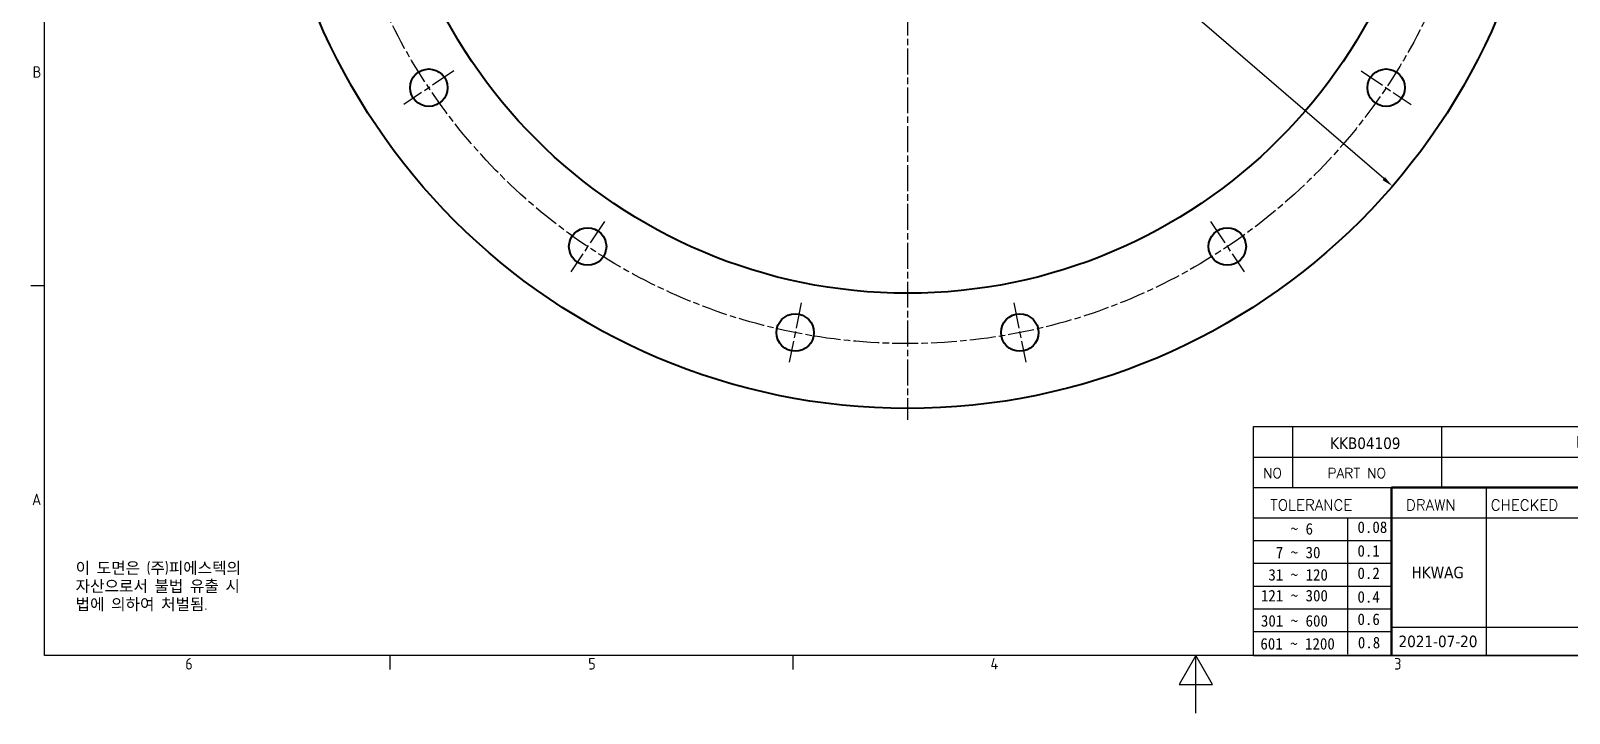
# Model space of a CAD drawing. Header units: millimetres. Extents: x 0 to 840, y 0 to 594.
# Drawn here: x 15 to 550, y 0 to 237 of the extents above; entities that cross this region are included whole.
import ezdxf
from ezdxf.enums import TextEntityAlignment as Align

# ---------------------------------------------------------------- set-up
doc = ezdxf.new("R2010")
doc.units = ezdxf.units.MM
doc.header["$LTSCALE"] = 2
doc.linetypes.add('CHAIN', pattern=[0.35429999999999995, 0.2362, -0.0295, 0.0591, -0.0295])
doc.layers.get('0').update_dxf_attribs({"color": 3, "lineweight": 25})
for name, color, linetype, lineweight in [('가시적인 것(ISO)', 3, 'Continuous', 40), ('경계(ISO)', 7, 'Continuous', 25), ('기호(ISO)', 5, 'Continuous', 25), ('제목(ISO)', 5, 'Continuous', 50), ('중심 표식(ISO)', 1, 'Continuous', 25), ('중심선(ISO)', 1, 'Continuous', 25), ('치수(ISO)', 2, 'Continuous', 25), ('해치(ISO)', 7, 'Continuous', 18)]:
    doc.layers.add(name, color=color, linetype=linetype, lineweight=lineweight)
doc.styles.add('HAN_291', font='')
doc.styles.add('HAN_370', font='', dxfattribs={"width": 2})
doc.styles.add('RC_284', font='ROMANC.shx')
doc.styles.add('RC_287', font='ROMANC.shx')
doc.styles.add('RC_292', font='ROMANC.shx')
doc.styles.add('ROMANT_294', font='romant.shx')
doc.styles.add('문자 텍스트_PSTEK_POSCO', font='isocp.shx')
doc.styles.add('치수 텍스트_PSTEK_POSCO', font='isocp.shx')
doc.styles.add('텍스트 스타일198', font='tahoma.ttf')
doc.styles.add('텍스트 스타일333', font='ROMANC.shx', dxfattribs={"width": 0.800000011920929})
doc.styles.get('HAN_291').set_extended_font_data('GulimChe')
doc.styles.get('HAN_370').set_extended_font_data('GulimChe')
doc.dimstyles.new('치수_PSTEK_POSCO', dxfattribs={"dimscale": 2, "dimtxt": 3, "dimasz": 2, "dimexe": 2, "dimexo": 2.5, "dimgap": 1, "dimtad": 1, "dimrnd": 1e-08, "dimdsep": 46, "dimtxsty": '치수 텍스트_PSTEK_POSCO', "dimcen": 0.09, "dimdle": 10, "dimclrd": 7, "dimclre": 7, "dimclrt": 2, "dimadec": 1, "dimazin": 2, "dimtfac": 1, "dimtmove": 0, "dimatfit": 3, "dimfxl": 0, "dimtolj": 1, "dimlwd": -1, "dimlwe": -1, "dimarcsym": 0})

# ---------------------------------------------------------------- blocks, each defined once
blk = doc.blocks.new('경계 Default Border')
at = {"layer": '경계(ISO)'}
for p, q in [((10, 74.25000190734863), (7.599999904632568, 74.25000190734863)), ((70, 10), (70, 7.599999904632568)), ((140, 10), (140, 7.599999904632568))]:
    blk.add_line(p, q, dxfattribs=at)
at = {"layer": '경계(ISO)', "flags": 128}
for points in [[(10, 10), (10, 287.0000076293945), (410, 287.0000076293945), (410, 10), (10, 10)], [(210, 0), (210, 10), (207.1132469177246, 5), (212.8867530822754, 5), (210, 10)]]:
    blk.add_lwpolyline(points, dxfattribs=at)
at = {"layer": '경계(ISO)', "color": 2, "char_height": 2.000000029802322, "attachment_point": 7, "style": '문자 텍스트_PSTEK_POSCO'}
for s, insert in [('B', (7.918846742126641, 110.3559296629392)), ('A', (7.809600509898342, 36.12023240455892)), ('6', (34.42969299337596, 7.580929648038)), ('5', (104.429692993376, 7.580929648038)), ('4', (174.3156467487881, 7.599999970197677)), ('3', (244.4456930345745, 7.580929648038))]:
    blk.add_mtext(s, dxfattribs=dict(at, insert=insert))
blk = doc.blocks.new('제목 블록 PSTEK')
for color, points in [(252, [(317.2195697678507, 17.0593801673321), (322.0326348870767, 21.62682475217465), (322.2781991042243, 21.94392121864296), (317.0471853425802, 16.97985676345368), (318.7512090904202, 16.1899260703855), (316.0018030350395, 12.71868385740789), (316.3356552234328, 13.00206718743325), (318.9235935156908, 16.2694494742633)]), (5, [(321.6183518841322, 17.4193704504104), (319.5281351041078, 18.24969419629727), (322.4505835294948, 22.02344462252142), (317.2195697678507, 17.0593801673321), (318.9235935156908, 16.2694494742633), (316.1741874603099, 12.79820726128571)]), (1, [(324.4839107253602, 19.60711530335299), (325.2419748254881, 19.60711530335299), (325.2419748254881, 20.25857663940324), (321.2266040451076, 20.25857663940324), (321.2266040451076, 19.60711530335299), (321.9846681452406, 19.60711530335299), (321.9846681452406, 15.3430047401139), (324.4839107253602, 15.3430047401139)]), (252, [(321.9846681452406, 19.60711530335299), (321.4042753185749, 19.60711530335299), (321.4042753185749, 19.45905590879572), (321.9846681452406, 19.45905590879572)]), (252, [(324.6615819988275, 19.45905590879572), (325.4196460989604, 19.45905590879572), (325.4196460989604, 20.11051724484596), (325.2419748254881, 20.11051724484596), (325.2419748254881, 19.60711530335299), (324.4839107253602, 19.60711530335299), (324.4839107253602, 15.3430047401139), (322.1623394187076, 15.3430047401139), (322.1623394187076, 15.19494534555726), (324.6615819988275, 15.19494534555726)]), (1, [(329.2277337269622, 20.25857663940324), (325.65654113025, 20.25857663940324), (325.65654113025, 15.3430047401139), (329.3580259941756, 15.3430047401139), (329.3580259941756, 15.9944660761648), (328.1137701654877, 15.9944660761648), (328.1137701654877, 17.56360607323003), (329.2277337269622, 17.56360607323003), (329.2277337269622, 18.25543873810179), (328.1137701654877, 18.25543873810179), (328.1137701654877, 19.60711530335299), (329.2277337269622, 19.60711530335299)]), (252, [(328.2914414389548, 19.45905590879572), (329.4054050004294, 19.45905590879572), (329.4054050004294, 20.11051724484596), (329.2277337269622, 20.11051724484596), (329.2277337269622, 19.60711530335299), (328.1137701654877, 19.60711530335299), (328.1137701654877, 18.25543873810179), (328.2914414389548, 18.25543873810179)]), (1, [(332.3312149849806, 20.25857663940324), (329.8592894925411, 20.25857663940324), (329.8592894925411, 15.3430047401139), (332.3312149849806, 15.3430047401139), (332.3312149849806, 17.4318630164523), (333.0701931098801, 15.3430047401139), (335.4855464857051, 15.3430047401139), (334.2514536401189, 19.30614745124769), (335.4379594596742, 20.25857663940324), (334.3071782107978, 20.25857663940324), (332.3312149849806, 18.99741471888304)]), (252, [(332.5088862584528, 20.1105172448466), (332.3312149849806, 20.1105172448466), (332.3312149849806, 18.99741471888368), (332.5088862584528, 19.11081371413894)]), (252, [(335.6156307331414, 20.11051724484596), (335.2535118015555, 20.11051724484596), (334.2514536401189, 19.30614745124769), (335.4855464857051, 15.3430047401139), (333.1954852176545, 15.3430047401139), (333.2478643833523, 15.19494534555726), (335.6632177591723, 15.19494534555726), (334.4291249135862, 19.15808805669106)]), (252, [(328.2914414389548, 17.41554667867274), (329.4054050004294, 17.41554667867274), (329.4054050004294, 18.10737934354514), (329.2277337269622, 18.10737934354514), (329.2277337269622, 17.56360607323003), (328.1137701654877, 17.56360607323003), (328.1137701654877, 15.9944660761648), (328.2914414389548, 15.9944660761648)]), (252, [(332.5088862584528, 16.92964231796647), (332.3312149849806, 17.43186301645164), (332.3312149849806, 15.3430047401139), (330.0369607660135, 15.3430047401139), (330.0369607660135, 15.19494534555726), (332.5088862584528, 15.19494534555726)]), (252, [(329.5356972676428, 15.8464066816075), (329.3580259941756, 15.8464066816075), (329.3580259941756, 15.3430047401139), (325.8342124037171, 15.3430047401139), (325.8342124037171, 15.19494534555726), (329.5356972676428, 15.19494534555726)])]:
    blk.add_hatch(color=color).paths.add_polyline_path(points)
h = blk.add_hatch(color=1)
edge = h.paths.add_edge_path(flags=0)
edge.add_line((314.2242174273352, 19.60711530335299), (314.2242174273352, 17.00126995915134))
edge.add_line((314.2242174273352, 17.00126995915134), (314.3485873187598, 17.00126995915134))
edge.add_arc((314.3485873187598, 17.6527312952023), 0.6514613360509371, 270, 360)
edge.add_line((315.0000486548106, 17.6527312952023), (315.0000486548106, 18.95565396730211))
edge.add_arc((314.3485873187598, 18.95565396730212), 0.6514613360508712, 0, 90)
edge.add_line((314.3485873187598, 19.60711530335299), (314.2242174273352, 19.60711530335299))
edge = h.paths.add_edge_path()
edge.add_arc((314.9847713324306, 18.28938669179658), 1.969189947606664, 269.9999999999959, 450)
edge.add_line((314.9847713324306, 20.25857663940318), (311.7664314776902, 20.25857663940324))
edge.add_line((311.7664314776902, 20.25857663940324), (311.7664314776902, 15.3430047401139))
edge.add_line((311.7664314776902, 15.3430047401139), (314.2242174273352, 15.3430047401139))
edge.add_line((314.2242174273352, 15.3430047401139), (314.2242174273352, 16.32019674418991))
edge.add_line((314.2242174273352, 16.32019674418991), (314.9847713324307, 16.32019674418991))
h = blk.add_hatch(color=252)
edge = h.paths.add_edge_path()
edge.add_arc((314.9847713324309, 18.28938669179657), 1.969189947606666, 270, 406.8278729790604)
edge.add_arc((315.1624426058984, 18.1413272972396), 1.969189947606962, -90, 53.560984836317004, ccw=False)
edge.add_line((315.1624426058984, 16.17213734963263), (314.4018887008024, 16.17213734963263))
edge.add_line((314.4018887008024, 16.17213734963263), (314.4018887008024, 15.19494534555726))
edge.add_line((314.4018887008024, 15.19494534555726), (311.9441027511573, 15.19494534555726))
edge.add_line((311.9441027511573, 15.19494534555726), (311.9441027511573, 15.3430047401139))
edge.add_line((311.9441027511573, 15.3430047401139), (314.2242174273352, 15.3430047401139))
edge.add_line((314.2242174273352, 15.3430047401139), (314.2242174273352, 16.32019674418991))
edge.add_line((314.2242174273352, 16.32019674418991), (314.9847713324309, 16.32019674418991))
h = blk.add_hatch(color=252)
edge = h.paths.add_edge_path()
edge.add_line((314.4018887008024, 19.45905590879572), (314.5262585922315, 19.45905590879572))
edge.add_arc((314.5262585922314, 18.80759457274939), 0.6514613360463194, 60.4189348879147, 90.00000000000318, ccw=False)
edge.add_arc((314.3485873187602, 18.95565396730057), 0.6514613360524251, 39.96992292766206, 90.00000000009999)
edge.add_line((314.3485873187591, 19.60711530335307), (314.2242174273352, 19.60711530335298))
edge.add_line((314.2242174273352, 19.60711530335299), (314.2242174273352, 17.00126995915134))
edge.add_line((314.2242174273352, 17.00126995915134), (314.3485873187591, 17.00126995915134))
edge.add_arc((314.3485873187568, 17.652731295233), 0.6514613360816299, 270.0000000002, 274.6930825552478)
edge.add_line((314.4018887008024, 17.0034541317032), (314.4018887008024, 19.45905590879572))
at = {"layer": '해치(ISO)', "true_color": 0x27d1fc}
h = blk.add_hatch(color=140, dxfattribs=at)
edge = h.paths.add_edge_path()
edge.add_ellipse((330.3660919371412, 20.15576403068321), major_axis=(9.100907360794343, 0), ratio=0.4069904968023172, start_angle=301.3098473703837, end_angle=507.7436900681698)
edge.add_ellipse((331.5340919371412, 20.4634168429492), major_axis=(-9.82350664112931, 0), ratio=0.3942600559756514, start_angle=111.51207141178469, end_angle=334.47025347086895, ccw=False)
edge.add_line((335.1363447531188, 16.8601935978785), (335.0955236905705, 16.99119398620872))
at = {"color": 180}
for p, q in [((182.475792979055, 11.79100474011392), (182.4757929790549, 51.56524660363496)), ((182.4757929790549, 51.56524660363496), (372.4757929537551, 51.56524660363496)), ((189.2651435055721, 51.56524660363496), (189.2651435055722, 41.00524660363494)), ((215.2152739891528, 41.00524660363494), (215.2152739891528, 51.56524660363496)), ((280.8758854511282, 51.56524660363496), (280.8758854511282, 41.00524660363494)), ((310.0881549537552, 51.56524660363496), (310.0881549537553, 41.00524660363494)), ((316.9044520275131, 51.56524660363496), (316.9044520275127, 41.00524660363494)), ((338.4566026226726, 51.56524660363496), (338.4566026226727, 41.00524660363494)), ((372.4757929537551, 51.56524660363496), (372.4757929537551, 11.79100474011389)), ((182.475792979055, 46.2852466036349), (372.4757929537551, 46.28524660363492)), ((182.475792979055, 41.00524660363493), (206.451475290024, 41.00524660363493)), ((222.9401812389276, 11.79100474011392), (222.9401812389276, 41.00524660363494)), ((239.4288871878316, 11.79100474011392), (239.4288871878316, 41.00524660363494)), ((255.9175931367356, 11.79100474011392), (255.9175931367356, 41.00524660363494)), ((268.6918866058747, 41.00524660363494), (268.6918866058747, 30.44524660363498)), ((280.8758854511282, 41.00524660363494), (280.8758854511282, 25.16524660363502)), ((310.088154953755, 41.00524660363494), (310.088154953755, 11.79100474011392)), ((182.475792979055, 35.72524660363497), (206.451475290024, 35.72524660363497)), ((198.8621818849491, 12.02524660363491), (198.8621818849491, 35.72524660363497)), ((206.451475290024, 35.72524660363497), (372.4757929537551, 35.72524660363497)), ((182.475792979055, 31.77524660363492), (206.451475290024, 31.77524660363492)), ((255.917593136736, 30.44524660363498), (372.4757929537552, 30.44524660363501)), ((182.475792979055, 27.82524660363487), (206.451475290024, 27.82524660363487)), ((255.9175931367359, 25.16524660363502), (372.4757929537552, 25.165246603635)), ((268.6918866058744, 25.16524660363502), (268.6918866058744, 11.79100474011392)), ((182.475792979055, 23.87524660363505), (206.451475290024, 23.87524660363505)), ((182.475792979055, 19.92524660363478), (206.451475290024, 19.92524660363478)), ((255.9175931367359, 19.88524660363481), (310.0881549537553, 19.88524660363481)), ((206.451475290024, 16.74100474011396), (255.9175931367359, 16.74100474011396)), ((182.475792979055, 15.97524660363496), (206.451475290024, 15.97524660363496)), ((182.475792979055, 11.79100474011392), (372.4757929537551, 11.79100474011389))]:
    blk.add_line(p, q, dxfattribs=at)
at = {"color": 7, "lineweight": 50}
for p, q in [((206.4514752900237, 11.79100474011392), (206.4514752900237, 41.00524660363494)), ((206.451475290024, 41.00524660363494), (372.4757929537551, 41.00524660363496))]:
    blk.add_line(p, q, dxfattribs=at)
at = {"color": 7}
for p, q in [((322.2781991042243, 21.94392121864296), (317.0471853425802, 16.97985676345368)), ((322.4505835294948, 22.02344462252142), (317.2195697678507, 17.0593801673321)), ((317.2195697678507, 17.0593801673321), (322.0326348870767, 21.62682475217465)), ((319.5281351041078, 18.24969419629727), (322.4505835294948, 22.02344462252142)), ((322.0326348870767, 21.62682475217465), (322.2781991042243, 21.94392121864296)), ((311.7664314776902, 20.25900474011391), (311.7664314776902, 15.34300474011391)), ((314.9847713324309, 20.25857663940324), (311.7664314776902, 20.25857663940324)), ((314.9847713324309, 20.25857663940324), (311.7664314776902, 20.25857663940324)), ((311.7664314776902, 20.25857663940324), (311.7664314776902, 15.3430047401139)), ((314.2242174273352, 17.00126995915134), (314.2242174273352, 19.60711530335299)), ((314.2242174273352, 19.60711530335299), (314.3485873187591, 19.60711530335299)), ((314.3485873187591, 19.60711530335299), (314.2242174273352, 19.60711530335299)), ((314.2242174273352, 19.60711530335299), (314.2242174273352, 17.00126995915134)), ((314.2242174273352, 17.00126995915134), (314.2242174273352, 19.60711530335299)), ((314.2242174273352, 19.60711530335299), (314.3485873187591, 19.60711530335299)), ((314.4018887008024, 19.45905590879572), (314.5262585922314, 19.45905590879572)), ((314.4018887008024, 17.0034541317032), (314.4018887008024, 19.45905590879572)), ((315.0000486548106, 18.95565396730275), (315.0000486548106, 17.65273129520161)), ((315.0000486548106, 18.95565396730275), (315.0000486548106, 17.65273129520161)), ((325.2419748254881, 20.25857663940324), (321.2266040451076, 20.25857663940324)), ((321.2266040451076, 20.25857663940324), (321.2266040451076, 19.60711530335299)), ((325.2419748254881, 20.25857663940324), (321.2266040451076, 20.25857663940324)), ((321.2266040451076, 20.25857663940324), (321.2266040451076, 19.60711530335299)), ((321.2266040451076, 19.60711530335299), (321.9846681452406, 19.60711530335299)), ((321.2266040451076, 19.60711530335299), (321.9846681452406, 19.60711530335299)), ((321.4042753185749, 19.60711530335299), (321.4042753185749, 19.45905590879572)), ((321.9846681452406, 19.60711530335299), (321.4042753185749, 19.60711530335299)), ((321.4042753185749, 19.45905590879572), (321.9846681452406, 19.45905590879572)), ((321.9846681452406, 19.60711530335299), (321.9846681452406, 15.3430047401139)), ((321.9846681452406, 19.45905590879572), (321.9846681452406, 19.60711530335299)), ((321.9846681452406, 19.60711530335299), (321.9846681452406, 15.3430047401139)), ((324.4839107253602, 19.60711530335299), (325.2419748254881, 19.60711530335299)), ((324.4839107253602, 15.3430047401139), (324.4839107253602, 19.60711530335299)), ((325.2419748254881, 19.60711530335299), (324.4839107253602, 19.60711530335299)), ((324.4839107253602, 19.60711530335299), (324.4839107253602, 15.3430047401139)), ((324.4839107253602, 19.60711530335299), (325.2419748254881, 19.60711530335299)), ((324.4839107253602, 15.3430047401139), (324.4839107253602, 19.60711530335299)), ((324.6615819988275, 19.45905590879572), (325.4196460989604, 19.45905590879572)), ((324.6615819988275, 15.19494534555726), (324.6615819988275, 19.45905590879572)), ((325.2419748254881, 19.60711530335299), (325.2419748254881, 20.25857663940324)), ((325.2419748254881, 19.60711530335299), (325.2419748254881, 20.25857663940324)), ((325.4196460989604, 20.11051724484596), (325.2419748254881, 20.11051724484596)), ((325.2419748254881, 20.11051724484596), (325.2419748254881, 19.60711530335299)), ((325.4196460989604, 19.45905590879572), (325.4196460989604, 20.11051724484596)), ((329.2277337269622, 20.25857663940324), (325.65654113025, 20.25857663940324)), ((325.65654113025, 20.25857663940324), (325.65654113025, 15.3430047401139)), ((325.65654113025, 20.25857663940324), (325.65654113025, 15.3430047401139)), ((329.2277337269622, 20.25857663940324), (325.65654113025, 20.25857663940324)), ((328.1137701654877, 18.25543873810179), (328.1137701654877, 19.60711530335299)), ((328.1137701654877, 19.60711530335299), (329.2277337269622, 19.60711530335299)), ((329.2277337269622, 19.60711530335299), (328.1137701654877, 19.60711530335299)), ((328.1137701654877, 19.60711530335299), (328.1137701654877, 18.25543873810179)), ((328.1137701654877, 18.25543873810179), (328.1137701654877, 19.60711530335299)), ((328.1137701654877, 19.60711530335299), (329.2277337269622, 19.60711530335299)), ((328.2914414389548, 18.25543873810179), (328.2914414389548, 19.45905590879572)), ((328.2914414389548, 19.45905590879572), (329.4054050004294, 19.45905590879572)), ((329.2277337269622, 19.60711530335299), (329.2277337269622, 20.25857663940324)), ((329.2277337269622, 19.60711530335299), (329.2277337269622, 20.25857663940324)), ((329.4054050004294, 20.11051724484596), (329.2277337269622, 20.11051724484596)), ((329.2277337269622, 20.11051724484596), (329.2277337269622, 19.60711530335299)), ((329.4054050004294, 19.45905590879572), (329.4054050004294, 20.11051724484596)), ((332.3312149849806, 20.25857663940324), (329.8592894925411, 20.25857663940324)), ((329.8592894925411, 20.25857663940324), (329.8592894925411, 15.3430047401139)), ((329.8592894925411, 20.25857663940324), (329.8592894925411, 15.3430047401139)), ((332.3312149849806, 20.25857663940324), (329.8592894925411, 20.25857663940324)), ((334.3071782107978, 20.25857663940324), (332.3312149849806, 18.99741471888304)), ((332.3312149849806, 18.99741471888304), (332.3312149849806, 20.25857663940324)), ((334.3071782107978, 20.25857663940324), (332.3312149849806, 18.99741471888304)), ((332.3312149849806, 18.99741471888304), (332.3312149849806, 20.25857663940324)), ((332.5088862584528, 20.1105172448466), (332.3312149849806, 20.1105172448466)), ((332.3312149849806, 20.1105172448466), (332.3312149849806, 18.99741471888368)), ((332.3312149849806, 18.99741471888368), (332.5088862584528, 19.11081371413894)), ((332.5088862584528, 19.11081371413894), (332.5088862584528, 20.1105172448466)), ((334.2514536401189, 19.30614745124769), (335.4379594596742, 20.25857663940324)), ((334.2514536401189, 19.30614745124769), (335.4379594596742, 20.25857663940324)), ((335.2535118015555, 20.11051724484596), (334.2514536401189, 19.30614745124769)), ((335.4855464857051, 15.3430047401139), (334.2514536401189, 19.30614745124769)), ((334.2514536401189, 19.30614745124769), (335.4855464857051, 15.3430047401139)), ((335.4855464857051, 15.3430047401139), (334.2514536401189, 19.30614745124769)), ((335.4379594596742, 20.25857663940324), (334.3071782107978, 20.25857663940324)), ((335.4379594596742, 20.25857663940324), (334.3071782107978, 20.25857663940324)), ((334.4291249135862, 19.15808805669104), (335.6156307331414, 20.11051724484596)), ((335.6632177591723, 15.19494534555726), (334.4291249135862, 19.15808805669104)), ((335.6156307331414, 20.11051724484596), (335.2535118015555, 20.11051724484596)), ((314.3485873187591, 17.00126995915134), (314.2242174273352, 17.00126995915134)), ((314.2242174273352, 17.00126995915134), (314.3485873187591, 17.00126995915134)), ((314.3485873187591, 17.00126995915134), (314.2242174273352, 17.00126995915134)), ((314.2242174273352, 16.32019674418991), (314.9847713324309, 16.32019674418991)), ((314.2242174273352, 15.3430047401139), (314.2242174273352, 16.32019674418991)), ((314.9847713324309, 16.32019674418991), (314.2242174273352, 16.32019674418991)), ((314.2242174273352, 16.32019674418991), (314.2242174273352, 15.3430047401139)), ((314.2242174273352, 16.32019674418991), (314.9847713324309, 16.32019674418991)), ((314.2242174273352, 15.3430047401139), (314.2242174273352, 16.32019674418991)), ((314.4018887008024, 16.17213734963263), (315.162442605898, 16.17213734963263)), ((314.4018887008024, 15.19494534555726), (314.4018887008024, 16.17213734963263)), ((318.7512090904202, 16.1899260703855), (316.0018030350395, 12.71868385740789)), ((316.1741874603099, 12.79820726128571), (321.6183518841322, 17.4193704504104)), ((318.9235935156908, 16.2694494742633), (316.1741874603099, 12.79820726128571)), ((316.3356552234328, 13.00206718743325), (318.9235935156908, 16.2694494742633)), ((317.0471853425802, 16.97985676345368), (318.7512090904202, 16.1899260703855)), ((318.9235935156908, 16.2694494742633), (317.2195697678507, 17.0593801673321)), ((317.2195697678507, 17.0593801673321), (318.9235935156908, 16.2694494742633)), ((321.6183518841322, 17.4193704504104), (319.5281351041078, 18.24969419629727)), ((329.2277337269622, 18.25543873810179), (328.1137701654877, 18.25543873810179)), ((328.1137701654877, 18.25543873810179), (328.2914414389548, 18.25543873810179)), ((329.2277337269622, 18.25543873810179), (328.1137701654877, 18.25543873810179)), ((328.1137701654877, 17.56360607323003), (329.2277337269622, 17.56360607323003)), ((328.1137701654877, 15.9944660761648), (328.1137701654877, 17.56360607323003)), ((329.2277337269622, 17.56360607323003), (328.1137701654877, 17.56360607323003)), ((328.1137701654877, 17.56360607323003), (328.1137701654877, 15.9944660761648)), ((328.1137701654877, 17.56360607323003), (329.2277337269622, 17.56360607323003)), ((328.1137701654877, 15.9944660761648), (328.1137701654877, 17.56360607323003)), ((328.2914414389548, 15.9944660761648), (328.2914414389548, 17.41554667867274)), ((328.2914414389548, 17.41554667867274), (329.4054050004294, 17.41554667867274)), ((329.2277337269622, 17.56360607323003), (329.2277337269622, 18.25543873810179)), ((329.2277337269622, 17.56360607323003), (329.2277337269622, 18.25543873810179)), ((329.4054050004294, 18.10737934354514), (329.2277337269622, 18.10737934354514)), ((329.2277337269622, 18.10737934354514), (329.2277337269622, 17.56360607323003)), ((329.4054050004294, 17.41554667867274), (329.4054050004294, 18.10737934354514)), ((332.3312149849806, 17.4318630164523), (333.0701931098801, 15.3430047401139)), ((332.3312149849806, 15.3430047401139), (332.3312149849806, 17.4318630164523)), ((332.5088862584528, 16.92964231796647), (332.3312149849806, 17.43186301645164)), ((332.3312149849806, 17.43186301645164), (332.3312149849806, 15.3430047401139)), ((332.3312149849806, 17.4318630164523), (333.0701931098801, 15.3430047401139)), ((332.3312149849806, 15.3430047401139), (332.3312149849806, 17.4318630164523)), ((332.5088862584528, 15.19494534555726), (332.5088862584528, 16.92964231796647)), ((345.0447381189468, 17.50375595811051), (344.9867755289346, 17.689895936919)), ((311.7664314776902, 15.3430047401139), (314.2242174273352, 15.3430047401139)), ((311.7664314776902, 15.3430047401139), (314.2242174273352, 15.3430047401139)), ((314.2242174273352, 15.3430047401139), (311.9441027511573, 15.3430047401139)), ((311.9441027511573, 15.3430047401139), (311.9441027511573, 15.19494534555726)), ((311.9441027511573, 15.19494534555726), (314.4018887008024, 15.19494534555726)), ((321.9846681452406, 15.3430047401139), (324.4839107253602, 15.3430047401139)), ((321.9846681452406, 15.3430047401139), (324.4839107253602, 15.3430047401139)), ((324.4839107253602, 15.3430047401139), (322.1623394187076, 15.3430047401139)), ((322.1623394187076, 15.3430047401139), (322.1623394187076, 15.19494534555726)), ((322.1623394187076, 15.19494534555726), (324.6615819988275, 15.19494534555726)), ((325.65654113025, 15.3430047401139), (329.3580259941756, 15.3430047401139)), ((325.65654113025, 15.3430047401139), (329.3580259941756, 15.3430047401139)), ((329.3580259941756, 15.3430047401139), (325.8342124037171, 15.3430047401139)), ((325.8342124037171, 15.3430047401139), (325.8342124037171, 15.19494534555726)), ((325.8342124037171, 15.19494534555726), (329.5356972676428, 15.19494534555726)), ((329.3580259941756, 15.9944660761648), (328.1137701654877, 15.9944660761648)), ((328.1137701654877, 15.9944660761648), (328.2914414389548, 15.9944660761648)), ((329.3580259941756, 15.9944660761648), (328.1137701654877, 15.9944660761648)), ((329.3580259941756, 15.3430047401139), (329.3580259941756, 15.9944660761648)), ((329.3580259941756, 15.3430047401139), (329.3580259941756, 15.9944660761648)), ((329.5356972676428, 15.8464066816075), (329.3580259941756, 15.8464066816075)), ((329.3580259941756, 15.8464066816075), (329.3580259941756, 15.3430047401139)), ((329.5356972676428, 15.19494534555726), (329.5356972676428, 15.8464066816075)), ((329.8592894925411, 15.3430047401139), (332.3312149849806, 15.3430047401139)), ((329.8592894925411, 15.3430047401139), (332.3312149849806, 15.3430047401139)), ((332.3312149849806, 15.3430047401139), (330.0369607660135, 15.3430047401139)), ((330.0369607660135, 15.3430047401139), (330.0369607660135, 15.19494534555726)), ((330.0369607660135, 15.19494534555726), (332.5088862584528, 15.19494534555726)), ((333.0701931098801, 15.3430047401139), (335.4855464857051, 15.3430047401139)), ((333.0701931098801, 15.3430047401139), (335.4855464857051, 15.3430047401139)), ((335.4855464857051, 15.3430047401139), (333.1954852176545, 15.3430047401139)), ((333.1954852176545, 15.3430047401139), (333.2478643833523, 15.19494534555726)), ((333.2478643833523, 15.19494534555726), (335.6632177591723, 15.19494534555726)), ((316.0018030350395, 12.71868385740789), (316.3356552234328, 13.00206718743325))]:
    blk.add_line(p, q, dxfattribs=at)
at = {"color": 5}
for p, q in [((322.4505835294948, 22.02344462252142), (317.2195697678507, 17.0593801673321)), ((319.5281351041078, 18.24969419629727), (322.4505835294948, 22.02344462252142)), ((316.1741874603099, 12.79820726128571), (321.6183518841322, 17.4193704504104)), ((318.9235935156908, 16.2694494742633), (316.1741874603099, 12.79820726128571)), ((317.2195697678507, 17.0593801673321), (318.9235935156908, 16.2694494742633)), ((321.6183518841322, 17.4193704504104), (319.5281351041078, 18.24969419629727))]:
    blk.add_line(p, q, dxfattribs=at)
at = {"color": 1}
for p, q in [((314.9847713324309, 20.25857663940324), (311.7664314776902, 20.25857663940324)), ((311.7664314776902, 20.25857663940324), (311.7664314776902, 15.3430047401139)), ((314.2242174273352, 17.00126995915134), (314.2242174273352, 19.60711530335299)), ((314.2242174273352, 19.60711530335299), (314.3485873187591, 19.60711530335299)), ((315.0000486548106, 18.95565396730275), (315.0000486548106, 17.65273129520161)), ((325.2419748254881, 20.25857663940324), (321.2266040451076, 20.25857663940324)), ((321.2266040451076, 20.25857663940324), (321.2266040451076, 19.60711530335299)), ((321.2266040451076, 19.60711530335299), (321.9846681452406, 19.60711530335299)), ((321.9846681452406, 19.60711530335299), (321.9846681452406, 15.3430047401139)), ((324.4839107253602, 19.60711530335299), (325.2419748254881, 19.60711530335299)), ((324.4839107253602, 15.3430047401139), (324.4839107253602, 19.60711530335299)), ((325.2419748254881, 19.60711530335299), (325.2419748254881, 20.25857663940324)), ((329.2277337269622, 20.25857663940324), (325.65654113025, 20.25857663940324)), ((325.65654113025, 20.25857663940324), (325.65654113025, 15.3430047401139)), ((328.1137701654877, 18.25543873810179), (328.1137701654877, 19.60711530335299)), ((328.1137701654877, 19.60711530335299), (329.2277337269622, 19.60711530335299)), ((329.2277337269622, 19.60711530335299), (329.2277337269622, 20.25857663940324)), ((332.3312149849806, 20.25857663940324), (329.8592894925411, 20.25857663940324)), ((329.8592894925411, 20.25857663940324), (329.8592894925411, 15.3430047401139)), ((334.3071782107978, 20.25857663940324), (332.3312149849806, 18.99741471888304)), ((332.3312149849806, 18.99741471888304), (332.3312149849806, 20.25857663940324)), ((334.2514536401189, 19.30614745124769), (335.4379594596742, 20.25857663940324)), ((335.4855464857051, 15.3430047401139), (334.2514536401189, 19.30614745124769)), ((335.4379594596742, 20.25857663940324), (334.3071782107978, 20.25857663940324)), ((314.3485873187591, 17.00126995915134), (314.2242174273352, 17.00126995915134)), ((314.2242174273352, 16.32019674418991), (314.9847713324309, 16.32019674418991)), ((314.2242174273352, 15.3430047401139), (314.2242174273352, 16.32019674418991)), ((329.2277337269622, 18.25543873810179), (328.1137701654877, 18.25543873810179)), ((328.1137701654877, 17.56360607323003), (329.2277337269622, 17.56360607323003)), ((328.1137701654877, 15.9944660761648), (328.1137701654877, 17.56360607323003)), ((329.2277337269622, 17.56360607323003), (329.2277337269622, 18.25543873810179)), ((332.3312149849806, 17.4318630164523), (333.0701931098801, 15.3430047401139)), ((332.3312149849806, 15.3430047401139), (332.3312149849806, 17.4318630164523)), ((311.7664314776902, 15.3430047401139), (314.2242174273352, 15.3430047401139)), ((321.9846681452406, 15.3430047401139), (324.4839107253602, 15.3430047401139)), ((325.65654113025, 15.3430047401139), (329.3580259941756, 15.3430047401139)), ((329.3580259941756, 15.9944660761648), (328.1137701654877, 15.9944660761648)), ((329.3580259941756, 15.3430047401139), (329.3580259941756, 15.9944660761648)), ((329.8592894925411, 15.3430047401139), (332.3312149849806, 15.3430047401139)), ((333.0701931098801, 15.3430047401139), (335.4855464857051, 15.3430047401139))]:
    blk.add_line(p, q, dxfattribs=at)
at = {"color": 7}
for centre, radius, start, end in [((314.3485873187598, 18.95565396730211), 0.6514613360508712, 0, 90), ((314.3485873187602, 18.95565396730057), 0.6514613360524251, 39.96992292766117, 90), ((314.3485873187598, 18.95565396730212), 0.6514613360508712, 0, 90), ((314.5262585922314, 18.80759457274939), 0.6514613360463193, 60.41893488791137, 90), ((314.9847713324309, 18.28938669179658), 1.969189947606665, 270, 90), ((314.9847713324309, 18.28938669179658), 1.969189947606665, 270, 90), ((314.9847713324307, 18.2893866917965), 1.969189947606594, 270, 46.82787297909833), ((315.1624426058984, 18.1413272972396), 1.969189947606961, 270, 53.56098483636067), ((314.3485873187597, 17.65273129520228), 0.6514613360509381, 270, 0), ((314.3485873187598, 17.6527312952023), 0.6514613360509381, 270, 0), ((314.3485873187568, 17.652731295233), 0.6514613360816299, 270, 274.6930825552478)]:
    blk.add_arc(centre, radius, start, end, dxfattribs=at)
at = {"color": 1}
for centre, radius, start, end in [((314.3485873187598, 18.95565396730211), 0.6514613360508712, 0, 90), ((314.9847713324309, 18.28938669179657), 1.969189947606665, 270, 90), ((314.3485873187598, 17.6527312952023), 0.6514613360509381, 270, 0)]:
    blk.add_arc(centre, radius, start, end, dxfattribs=at)
at = {"layer": '제목(ISO)', "lineweight": 18}
blk.add_line((182.475792979055, 35.72500474011393), (182.475792979055, 11.79100474011392), dxfattribs=at)
at = {"layer": '제목(ISO)'}
for p, q in [((322.2781991042243, 21.94392121864296), (317.0471853425802, 16.97985676345368)), ((322.4505835294948, 22.02344462252142), (317.2195697678507, 17.0593801673321)), ((317.2195697678507, 17.0593801673321), (322.0326348870767, 21.62682475217465)), ((319.5281351041078, 18.24969419629727), (322.4505835294948, 22.02344462252142)), ((322.0326348870767, 21.62682475217465), (322.2781991042243, 21.94392121864296)), ((314.9847713324306, 20.25857663940324), (311.7664314776902, 20.25857663940324)), ((311.7664314776902, 20.25857663940324), (311.7664314776902, 15.3430047401139)), ((314.2242174273352, 17.00126995915134), (314.2242174273352, 19.60711530335299)), ((314.2242174273352, 19.60711530335299), (314.3485873187598, 19.60711530335299)), ((314.3485873187591, 19.60711530335299), (314.2242174273352, 19.60711530335299)), ((314.2242174273352, 19.60711530335299), (314.2242174273352, 17.00126995915134)), ((314.4018887008024, 19.45905590879572), (314.5262585922314, 19.45905590879572)), ((314.4018887008024, 17.0034541317032), (314.4018887008024, 19.45905590879572)), ((315.0000486548106, 18.95565396730211), (315.0000486548106, 17.6527312952023)), ((325.2419748254881, 20.25857663940324), (321.2266040451076, 20.25857663940324)), ((321.2266040451076, 20.25857663940324), (321.2266040451076, 19.60711530335299)), ((321.2266040451076, 19.60711530335299), (321.9846681452406, 19.60711530335299)), ((321.9846681452406, 19.60711530335299), (321.4042753185749, 19.60711530335299)), ((321.4042753185749, 19.60711530335299), (321.4042753185749, 19.45905590879572)), ((321.4042753185749, 19.45905590879572), (321.9846681452406, 19.45905590879572)), ((321.9846681452406, 19.60711530335299), (321.9846681452406, 15.3430047401139)), ((321.9846681452406, 19.45905590879572), (321.9846681452406, 19.60711530335299)), ((324.4839107253602, 19.60711530335299), (325.2419748254881, 19.60711530335299)), ((324.4839107253602, 15.3430047401139), (324.4839107253602, 19.60711530335299)), ((325.2419748254881, 19.60711530335299), (324.4839107253602, 19.60711530335299)), ((324.4839107253602, 19.60711530335299), (324.4839107253602, 15.3430047401139)), ((324.6615819988275, 19.45905590879572), (325.4196460989604, 19.45905590879572)), ((324.6615819988275, 15.19494534555726), (324.6615819988275, 19.45905590879572)), ((325.2419748254881, 19.60711530335299), (325.2419748254881, 20.25857663940324)), ((325.4196460989604, 20.11051724484596), (325.2419748254881, 20.11051724484596)), ((325.2419748254881, 20.11051724484596), (325.2419748254881, 19.60711530335299)), ((325.4196460989604, 19.45905590879572), (325.4196460989604, 20.11051724484596)), ((329.2277337269622, 20.25857663940324), (325.65654113025, 20.25857663940324)), ((325.65654113025, 20.25857663940324), (325.65654113025, 15.3430047401139)), ((328.1137701654877, 18.25543873810179), (328.1137701654877, 19.60711530335299)), ((328.1137701654877, 19.60711530335299), (329.2277337269622, 19.60711530335299)), ((329.2277337269622, 19.60711530335299), (328.1137701654877, 19.60711530335299)), ((328.1137701654877, 19.60711530335299), (328.1137701654877, 18.25543873810179)), ((328.2914414389548, 19.45905590879572), (329.4054050004294, 19.45905590879572)), ((328.2914414389548, 18.25543873810179), (328.2914414389548, 19.45905590879572)), ((329.2277337269622, 19.60711530335299), (329.2277337269622, 20.25857663940324)), ((329.4054050004294, 20.11051724484596), (329.2277337269622, 20.11051724484596)), ((329.2277337269622, 20.11051724484596), (329.2277337269622, 19.60711530335299)), ((329.4054050004294, 19.45905590879572), (329.4054050004294, 20.11051724484596)), ((332.3312149849806, 20.25857663940324), (329.8592894925411, 20.25857663940324)), ((329.8592894925411, 20.25857663940324), (329.8592894925411, 15.3430047401139)), ((334.3071782107978, 20.25857663940324), (332.3312149849806, 18.99741471888304)), ((332.3312149849806, 18.99741471888304), (332.3312149849806, 20.25857663940324)), ((332.5088862584528, 20.1105172448466), (332.3312149849806, 20.1105172448466)), ((332.3312149849806, 20.1105172448466), (332.3312149849806, 18.99741471888368)), ((332.3312149849806, 18.99741471888368), (332.5088862584528, 19.11081371413894)), ((332.5088862584528, 19.11081371413894), (332.5088862584528, 20.1105172448466)), ((334.2514536401189, 19.30614745124769), (335.4379594596742, 20.25857663940324)), ((335.2535118015555, 20.11051724484596), (334.2514536401189, 19.30614745124769)), ((335.4855464857051, 15.3430047401139), (334.2514536401189, 19.30614745124769)), ((334.2514536401189, 19.30614745124769), (335.4855464857051, 15.3430047401139)), ((335.4379594596742, 20.25857663940324), (334.3071782107978, 20.25857663940324)), ((334.4291249135862, 19.15808805669106), (335.6156307331414, 20.11051724484596)), ((335.6632177591723, 15.19494534555726), (334.4291249135862, 19.15808805669106)), ((335.6156307331414, 20.11051724484596), (335.2535118015555, 20.11051724484596)), ((314.3485873187598, 17.00126995915134), (314.2242174273352, 17.00126995915134)), ((314.2242174273352, 17.00126995915134), (314.3485873187591, 17.00126995915134)), ((314.2242174273352, 15.3430047401139), (314.2242174273352, 16.32019674418991)), ((314.2242174273352, 16.32019674418991), (314.9847713324307, 16.32019674418991)), ((314.9847713324309, 16.32019674418991), (314.2242174273352, 16.32019674418991)), ((314.2242174273352, 16.32019674418991), (314.2242174273352, 15.3430047401139)), ((314.4018887008024, 15.19494534555726), (314.4018887008024, 16.17213734963263)), ((314.4018887008024, 16.17213734963263), (315.1624426058984, 16.17213734963263)), ((318.7512090904202, 16.1899260703855), (316.0018030350395, 12.71868385740789)), ((316.1741874603099, 12.79820726128571), (321.6183518841322, 17.4193704504104)), ((318.9235935156908, 16.2694494742633), (316.1741874603099, 12.79820726128571)), ((316.3356552234328, 13.00206718743325), (318.9235935156908, 16.2694494742633)), ((317.0471853425802, 16.97985676345368), (318.7512090904202, 16.1899260703855)), ((317.2195697678507, 17.0593801673321), (318.9235935156908, 16.2694494742633)), ((318.9235935156908, 16.2694494742633), (317.2195697678507, 17.0593801673321)), ((321.6183518841322, 17.4193704504104), (319.5281351041078, 18.24969419629727)), ((329.2277337269622, 18.25543873810179), (328.1137701654877, 18.25543873810179)), ((328.1137701654877, 18.25543873810179), (328.2914414389548, 18.25543873810179)), ((328.1137701654877, 15.9944660761648), (328.1137701654877, 17.56360607323003)), ((328.1137701654877, 17.56360607323003), (329.2277337269622, 17.56360607323003)), ((329.2277337269622, 17.56360607323003), (328.1137701654877, 17.56360607323003)), ((328.1137701654877, 17.56360607323003), (328.1137701654877, 15.9944660761648)), ((328.2914414389548, 17.41554667867274), (329.4054050004294, 17.41554667867274)), ((328.2914414389548, 15.9944660761648), (328.2914414389548, 17.41554667867274)), ((329.2277337269622, 17.56360607323003), (329.2277337269622, 18.25543873810179)), ((329.4054050004294, 18.10737934354514), (329.2277337269622, 18.10737934354514)), ((329.2277337269622, 18.10737934354514), (329.2277337269622, 17.56360607323003)), ((329.4054050004294, 17.41554667867274), (329.4054050004294, 18.10737934354514)), ((332.3312149849806, 15.3430047401139), (332.3312149849806, 17.4318630164523)), ((332.3312149849806, 17.4318630164523), (333.0701931098801, 15.3430047401139)), ((332.5088862584528, 16.92964231796647), (332.3312149849806, 17.43186301645164)), ((332.3312149849806, 17.43186301645164), (332.3312149849806, 15.3430047401139)), ((332.5088862584528, 15.19494534555726), (332.5088862584528, 16.92964231796647)), ((311.7664314776902, 15.3430047401139), (314.2242174273352, 15.3430047401139)), ((314.2242174273352, 15.3430047401139), (311.9441027511573, 15.3430047401139)), ((311.9441027511573, 15.3430047401139), (311.9441027511573, 15.19494534555726)), ((311.9441027511573, 15.19494534555726), (314.4018887008024, 15.19494534555726)), ((321.9846681452406, 15.3430047401139), (324.4839107253602, 15.3430047401139)), ((324.4839107253602, 15.3430047401139), (322.1623394187076, 15.3430047401139)), ((322.1623394187076, 15.3430047401139), (322.1623394187076, 15.19494534555726)), ((322.1623394187076, 15.19494534555726), (324.6615819988275, 15.19494534555726)), ((325.65654113025, 15.3430047401139), (329.3580259941756, 15.3430047401139)), ((329.3580259941756, 15.3430047401139), (325.8342124037171, 15.3430047401139)), ((325.8342124037171, 15.3430047401139), (325.8342124037171, 15.19494534555726)), ((325.8342124037171, 15.19494534555726), (329.5356972676428, 15.19494534555726)), ((329.3580259941756, 15.9944660761648), (328.1137701654877, 15.9944660761648)), ((328.1137701654877, 15.9944660761648), (328.2914414389548, 15.9944660761648)), ((329.3580259941756, 15.3430047401139), (329.3580259941756, 15.9944660761648)), ((329.5356972676428, 15.8464066816075), (329.3580259941756, 15.8464066816075)), ((329.3580259941756, 15.8464066816075), (329.3580259941756, 15.3430047401139)), ((329.5356972676428, 15.19494534555726), (329.5356972676428, 15.8464066816075)), ((329.8592894925411, 15.3430047401139), (332.3312149849806, 15.3430047401139)), ((332.3312149849806, 15.3430047401139), (330.0369607660135, 15.3430047401139)), ((330.0369607660135, 15.3430047401139), (330.0369607660135, 15.19494534555726)), ((330.0369607660135, 15.19494534555726), (332.5088862584528, 15.19494534555726)), ((333.0701931098801, 15.3430047401139), (335.4855464857051, 15.3430047401139)), ((335.4855464857051, 15.3430047401139), (333.1954852176545, 15.3430047401139)), ((333.1954852176545, 15.3430047401139), (333.2478643833523, 15.19494534555726)), ((333.2478643833523, 15.19494534555726), (335.6632177591723, 15.19494534555726)), ((316.0018030350395, 12.71868385740789), (316.3356552234328, 13.00206718743325))]:
    blk.add_line(p, q, dxfattribs=at)
at = {"layer": '제목(ISO)', "color": 4}
blk.add_line((335.1363447531188, 16.8601935978785), (335.0955236905705, 16.99119398620872), dxfattribs=at)
at = {"layer": '제목(ISO)'}
for centre, radius, start, end in [((314.3485873187598, 18.95565396730212), 0.6514613360508712, 0, 90), ((314.3485873187602, 18.95565396730057), 0.6514613360524251, 39.96992292766117, 90), ((314.5262585922314, 18.80759457274939), 0.6514613360463193, 60.41893488791137, 90), ((314.9847713324306, 18.28938669179658), 1.969189947606664, 46.82787297909431, 90), ((314.9847713324307, 18.2893866917965), 1.969189947606594, 270, 46.82787297909833), ((314.9847713324309, 18.28938669179657), 1.969189947606666, 270, 46.8278729790603), ((315.1624426058984, 18.1413272972396), 1.969189947606962, 270, 53.56098483631701), ((314.3485873187598, 17.6527312952023), 0.6514613360509371, 270, 0), ((314.3485873187568, 17.652731295233), 0.6514613360816299, 270, 274.6930825552478)]:
    blk.add_arc(centre, radius, start, end, dxfattribs=at)
at = {"layer": '제목(ISO)', "color": 4}
for centre, major_axis, ratio, start_param, end_param in [((331.5340919371412, 20.4634168429492), (9.82350664112931, 0), 0.3942600559756514, 5.087845455444478, 8.97919982663645), ((330.3660919371412, 20.15576403068321), (9.100907360794343, 0), 0.4069904968023172, 5.258848905294775, 8.861799147915196)]:
    blk.add_ellipse(centre, major_axis=major_axis, ratio=ratio, start_param=start_param, end_param=end_param, dxfattribs=at)
at = {"color": 2}
for s, height, style, p in [('NO', 1.742399930953979, 'RC_284', (184.135398793432, 42.62317362549192)), ('PART NO', 1.742399930953979, 'RC_284', (195.3359407378685, 42.62317362549192)), ('DESCRIPTION', 1.742399930953979, 'RC_284', (240.4025565652523, 42.62317362549192)), ("Q'TY", 1.742399930953979, 'RC_284', (310.1440786515383, 42.62317362549192)), ('COLOR/FINISH', 1.742399930953979, 'RC_284', (317.7725341324144, 42.62317362549192)), ('REMARK', 1.742399930953979, 'RC_284', (348.346649953877, 42.62317362549192)), (' TOLERANCE', 1.899999976158142, 'RC_287', (184.0872874387979, 37.00893196870329)), ('DRAWN', 1.899999976158142, 'RC_287', (208.9766620976279, 37.00893196870329)), ('CHECKED', 1.899999976158142, 'RC_287', (223.6856844514997, 37.00893196870329)), ('APPROVED', 1.899999976158142, 'RC_287', (239.7795453577791, 37.00893196870329)), ('UNIT', 1.742399930953979, 'RC_284', (259.1652673287452, 37.34317362549218)), ('SCALE', 1.742399930953979, 'RC_284', (270.2934779252897, 37.34317362549218)), ('MODEL NAME', 2.178000062704086, 'RC_292', (284.096330289083, 37.25462520371384)), ('    ~ 6', 2.000000029802322, 'HAN_291', (183.7721304966814, 32.8176515608431)), ('0.08', 2.000000029802322, 'HAN_291', (200.5467345600617, 33.09873600004101)), ('mm', 1.742399930953979, 'RC_284', (259.6505418159997, 32.3543089683787)), ('PART NAME', 2.178000062704086, 'RC_292', (285.1416959765849, 32.03045329421792)), ('  7 ~ 30', 2.000000029802322, 'HAN_291', (183.7721304966814, 28.70538114822415)), ('0.1', 2.000000029802322, 'HAN_291', (200.5467345600617, 28.98646558742206)), (' 31 ~ 120', 2.000000029802322, 'HAN_291', (183.7721304966814, 24.82628181916237)), ('0.2', 2.000000029802322, 'HAN_291', (200.5467345600617, 25.10736625836028)), (' DWG NO.', 2.178000062704086, 'RC_292', (284.8124284083233, 26.75045329421772)), ('121 ~ 300', 2.000000029802322, 'HAN_291', (183.7721304966814, 21.21401206133254)), ('0.4', 2.000000029802322, 'HAN_291', (200.5467345600617, 20.99509650053045)), ('SIZE', 1.742399930953979, 'RC_284', (259.1652673287452, 21.69497768947366)), ('REFERENCE', 2.178000062704086, 'RC_292', (278.2741065029841, 21.43214925458022)), ('301 ~ 600', 2.000000029802322, 'HAN_291', (183.7721304966814, 16.83491273227077)), ('0.6', 2.000000029802322, 'HAN_291', (200.5467345600617, 17.11599717146868)), ('601 ~ 1200', 2.000000029802322, 'HAN_291', (183.6802025156883, 12.84759660881125)), ('0.8', 2.000000029802322, 'HAN_291', (200.6097246063884, 13.05732192299702))]:
    blk.add_text(s, height=height, dxfattribs=dict(at, style=style)).set_placement(p)
at = {"color": 2, "style": 'RC_284'}
blk.add_text('MATERIAL', height=1.742399930953979, dxfattribs=at).set_placement((295.4820202024417, 43.64524660363492), align=Align.MIDDLE_CENTER)
at = {"color": 7, "style": '텍스트 스타일333', "width": 0.7999999523162842}
blk.add_text('N/S', height=2.000000029802322, dxfattribs=at).set_placement((274.7838860285014, 33.08524660363496), align=Align.MIDDLE_CENTER)
at = {"color": 2, "style": '텍스트 스타일333', "width": 0.7999999523162842}
blk.add_text('3rd ANGLE PROJ.', height=2.000000029802322, dxfattribs=at).set_placement((256.8430306642954, 26.76148381654429))
at = {"color": 7, "style": 'ROMANT_294'}
for s, p in [('POWER', (342.82727231297, 20.97115304607566)), ('SYSTEM', (342.82727231297, 17.3284636719184)), ('TECHNOLOGY', (342.82727231297, 13.57194088644453))]:
    blk.add_text(s, height=2.700000107288361, dxfattribs=at).set_placement(p)
at = {"color": 7, "insert": (320.8519732224835, 14.21236326823155), "char_height": 1.400000005960464, "attachment_point": 1, "line_spacing_factor": 0.3319999873638153, "style": 'HAN_370'}
blk.add_mtext('\\fHY견고딕|b0|i0;\\H1.4000;피에스텍', dxfattribs=at)
at = {"layer": '제목(ISO)', "color": 7, "style": '텍스트 스타일198'}
for tag, p in [('부품_번호_001', (195.7917158270996, 47.68071419841495)), ('설명_001', (238.5191985610906, 47.92313016004889)), ('재질_001', (292.7761773320554, 47.92524658873383)), ("3._Q'TY_001", (312.7051684940307, 47.92188863680521)), ('질량\\P3;_001', (350.3046145979153, 48.1643332325385)), ('1._MODEL_NAME_001', (326.7684841840689, 37.52172745615292)), ('제목_001', (336.3979558886313, 32.12268535370653)), ('설계자_001', (209.9396160013646, 25.23446884679021)), ('부품_번호_001', (334.4509560803315, 26.80591818687283)), ('프로젝트_001', (275.4908784891643, 18.26999428335376)), ('시트_크기_001', (260.807090429518, 14.83812566343425)), ('프로젝트_002', (270.9501059153493, 14.84611504470225)), ('작성_날짜_001', (207.6723224966676, 13.26600473167383)), ('프로젝트_003', (285.2523677708828, 11.42223580605074))]:
    blk.add_attdef(tag, p, '', height=2.000000029802322, dxfattribs=at)
for tag, p in [('4._COLOR', (327.6805273250926, 48.92524660363493)), ('점검자', (231.1845342133799, 26.23312567187446)), ('엔지니어링_승인자', (247.673240162284, 26.23312567187446)), ('점검_날짜', (231.1845342133799, 14.26600474011394)), ('엔지니어링_승인_날짜', (247.6732401622839, 14.26600474011394))]:
    blk.add_attdef(tag, text='', height=2.000000029802322, dxfattribs=at).set_placement(p, align=Align.MIDDLE_CENTER)
blk = doc.blocks.new('*D25')
at = {"layer": 'Defpoints', "color": 0, "transparency": 16777216}
for p in [(151.2988797169946, 473.6883520786979), (488.2912200722723, 183.0663251401454)]:
    blk.add_point(p, dxfattribs=at)
at = {"layer": '치수(ISO)', "color": 7, "transparency": 16777216}
blk.add_line((485.2620754398653, 185.6786579665593), (154.3280243494015, 471.0760192522839), dxfattribs=at)
for points in [[(154.7634131538039, 471.5808766910185), (153.8926355449992, 470.5711618135495), (151.2988797169946, 473.6883520786979)], [(485.6974642442676, 186.1835154052939), (484.826686635463, 185.1738005278248), (488.2912200722723, 183.0663251401454)]]:
    blk.add_solid(points, dxfattribs=at)
at = {"layer": '치수(ISO)', "color": 2, "transparency": 16777216, "insert": (218.2766228090943, 422.5293036593184), "char_height": 6, "attachment_point": 4, "rotation": 319.22553217431005, "style": '치수 텍스트_PSTEK_POSCO'}
blk.add_mtext('\\A1;∅445', dxfattribs=at)

msp = doc.modelspace()

# ---------------------------------------------------------------- linework, layer by layer
at = {"layer": '가시적인 것(ISO)'}
for centre, radius in [((319.7950498946336, 328.3773386094218), 222.5), ((319.7950498946336, 328.3773386094218), 182.5), ((153.5011274341244, 217.2632920055014), 6.5), ((486.0889723551426, 217.2632920055013), 6.5), ((208.681003290713, 162.0834161489128), 6.5), ((430.9090964985539, 162.0834161489127), 6.5), ((280.7769854914078, 132.2202825287758), 6.5), ((358.8131142978591, 132.2202825287757), 6.5)]:
    msp.add_circle(centre, radius, dxfattribs=at)
at = {"layer": '중심 표식(ISO)', "linetype": 'CHAIN', "ltscale": 19.05165100097656}
for p, q in [((319.7950498946336, 554.8773386094218), (319.7950498946336, 101.8773386094218)), ((162.2315583633011, 223.0967794522072), (144.7706965049477, 211.4298045587956)), ((477.3585414259659, 223.0967794522071), (494.8194032843193, 211.4298045587954)), ((214.5144907374188, 170.8138470780895), (202.8475158440072, 153.3529852197361)), ((425.0756090518481, 170.8138470780894), (436.7425839452597, 153.3529852197359)), ((282.8254338725772, 142.5185279730097), (278.7285371102384, 121.9220370845418)), ((356.7646659166898, 142.5185279730096), (360.8615626790285, 121.9220370845418))]:
    msp.add_line(p, q, dxfattribs=at)
at = {"layer": '중심선(ISO)', "linetype": 'CHAIN', "ltscale": 19.05165100097656}
msp.add_circle((319.7950498946336, 328.3773386094224), 199.9999999999995, dxfattribs=at)

# ---------------------------------------------------------------- block references
at = {"xscale": 2, "yscale": 2, "zscale": 2}
msp.add_blockref('경계 Default Border', (0, 0), dxfattribs=at)
ref = msp.add_blockref('제목 블록 PSTEK', (75.04841409248968, -3.58200948022779), dxfattribs=dict(xscale=2, yscale=2, zscale=2))
ref.add_attrib('설계자_001', 'HKWAG', (494.9276460952188, 46.88692821335263), dxfattribs={"layer": '제목(ISO)', "color": 7, "height": 4.000000059604645, "style": '텍스트 스타일198'})
ref.add_attrib('프로젝트_001', 'RND_2021_컨버터_DC', (626.0301710708183, 32.95797908647973), dxfattribs={"layer": '제목(ISO)', "color": 7, "height": 4.000000059604645, "style": '텍스트 스타일198'})
ref.add_attrib('시트_크기_001', 'A3', (596.6625949515255, 26.09424184664072), dxfattribs={"layer": '제목(ISO)', "color": 7, "height": 4.000000059604645, "style": '텍스트 스타일198'})
ref.add_attrib("3._Q'TY_001", '1', (700.4587510805511, 92.26176779338262), dxfattribs={"layer": '제목(ISO)', "color": 7, "height": 4.000000059604645, "style": '텍스트 스타일198'})
ref.add_attrib('작성_날짜_001', '2021-07-20', (490.3930590858249, 22.94999998311987), dxfattribs={"layer": '제목(ISO)', "color": 7, "height": 4.000000059604645, "style": '텍스트 스타일198'})
ref.add_attrib('재질_001', 'NBR', (660.6007687566006, 92.26848369723987), dxfattribs={"layer": '제목(ISO)', "color": 7, "height": 4.000000059604645, "style": '텍스트 스타일198'})
ref.add_attrib('부품_번호_001', 'KKB04109', (743.9503262531525, 50.02982689351786), dxfattribs={"layer": '제목(ISO)', "color": 7, "height": 4.000000059604645, "style": '텍스트 스타일198'})
ref.add_attrib('1._MODEL_NAME_001', 'DC 10kW_40kV_250mA', (728.5853824606274, 71.46144543207805), dxfattribs={"layer": '제목(ISO)', "color": 7, "height": 4.000000059604645, "style": '텍스트 스타일198'})
ref.add_attrib('질량\\P3;_001', '0.227 kg', (775.6576432883202, 92.74665698484921), dxfattribs={"layer": '제목(ISO)', "color": 7, "height": 4.000000059604645, "style": '텍스트 스타일198'})
ref.add_attrib('설명_001', 'NBR t=5.0*440', (552.0868112146709, 92.26425083987), dxfattribs={"layer": '제목(ISO)', "color": 7, "height": 4.000000059604645, "style": '텍스트 스타일198'})
ref.add_attrib('부품_번호_001', 'KKB04109', (466.6318457466889, 91.77941891660211), dxfattribs={"layer": '제목(ISO)', "color": 7, "height": 4.000000059604645, "style": '텍스트 스타일198'})
ref.add_attrib('제목_001', 'GASKET', (747.8443258697524, 60.66336122718526), dxfattribs={"layer": '제목(ISO)', "color": 7, "height": 4.000000059604645, "style": '텍스트 스타일198'})
ref.add_attrib('프로젝트_002', '10kW_40kV_250mA 집진기 개', (616.9486259231882, 26.11022060917672), dxfattribs={"layer": '제목(ISO)', "color": 7, "height": 4.000000059604645, "style": '텍스트 스타일198'})
ref.add_attrib('프로젝트_003', '발 PJT', (645.5531496342551, 19.2624621318737), dxfattribs={"layer": '제목(ISO)', "color": 7, "height": 4.000000059604645, "style": '텍스트 스타일198'})

# ---------------------------------------------------------------- texts
at = {"layer": '기호(ISO)', "color": 7, "insert": (30.78925080976877, 52.45654487984861), "char_height": 4.000000059604645, "width": 102.480276521085, "attachment_point": 1, "line_spacing_factor": 0.9442214369773865, "style": '문자 텍스트_PSTEK_POSCO'}
msp.add_mtext('{이 도면은 (주)피에스텍의\\P자산으로서 불법 유출 시 \\P법에 의하여 처벌됨.}', dxfattribs=at)

# ---------------------------------------------------------------- dimensions: what is measured, and where the dimension line sits
at = {"layer": '치수(ISO)', "color": 7}
dim = msp.add_diameter_dim_2p(p1=(488.2912200722723, 183.0663251401454), p2=(151.2988797169946, 473.6883520786979), dimstyle='치수_PSTEK_POSCO', override={"dimdec": 2, "dimlfac": 1, "dimtp": 0, "dimtm": -0, "dimtdec": 2, "dimatfit": 2}, dxfattribs=at)
dim.commit()
dim.dimension.update_dxf_attribs({"geometry": '*D25', "text_midpoint": (221.693699810747, 412.9798941948993), "dimtype": 163})

doc.saveas('drawing.dxf')
